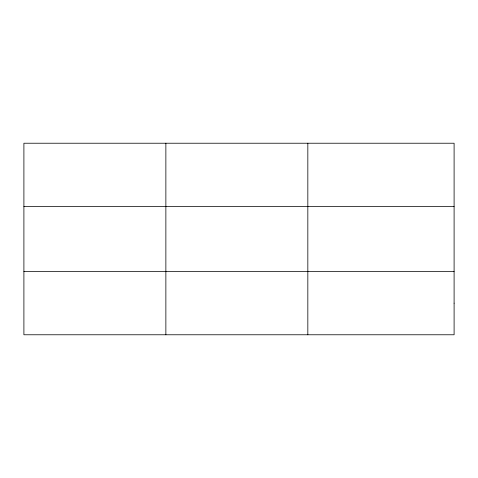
<?xml version="1.0" encoding="UTF-8"?>
<svg xmlns="http://www.w3.org/2000/svg" width="478" height="478" viewBox="0 0 478 478"><rect width="100%" height="100%" fill="white"/><g stroke="black" fill="none" stroke-linecap="round" stroke-linejoin="round"><path stroke-width="0.72" d="M165.866 334.773L165.866 143.227M307.832 334.773L307.832 143.227M23.9 206.436L454.1 206.436M23.9 271.564L454.1 271.564M454.1 303.166L454.1 334.773L23.9 334.773L23.9 143.227L454.1 143.227L454.1 303.166"/></g></svg>
